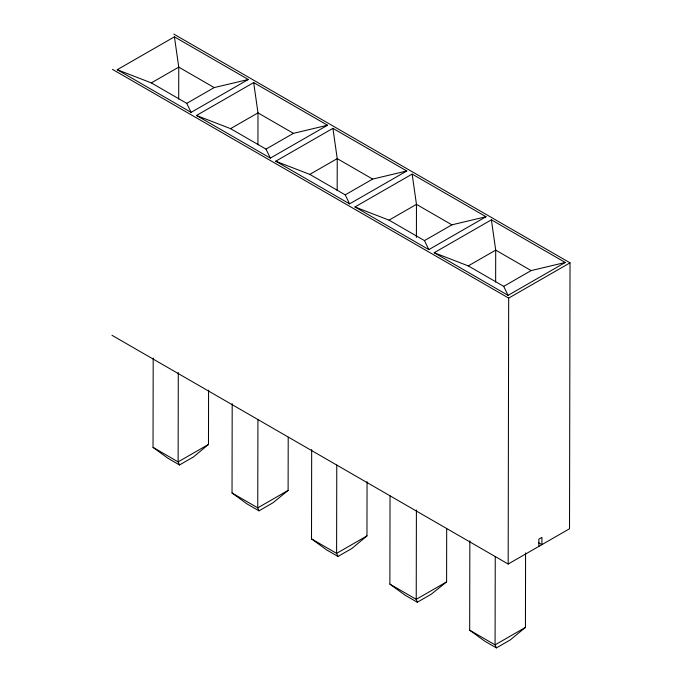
<?xml version="1.0" encoding="UTF-8"?>
<svg xmlns="http://www.w3.org/2000/svg" width="682" height="682" viewBox="0 0 682 682"><rect width="100%" height="100%" fill="white"/><g stroke="black" fill="none" stroke-linecap="round" stroke-linejoin="round"><path stroke-width="1.02" d="M208.581 390.172L208.479 444.425L193.5 456.923L179.519 464.954L167.968 458.287L153.032 447.383L153.194 358.033M178.292 372.525L178.13 461.876L179.519 464.954M178.693 99.086L178.752 67.126L174.43 36.845L117.244 69.717L191.113 112.368L248.299 79.496L174.43 36.845M288.213 437.213L288.111 490.401L272.962 502.796L258.981 510.835L247.14 503.989L232.033 492.992L232.195 403.642M257.932 144.831L257.992 112.88L253.67 82.59L196.484 115.471L270.353 158.113L327.539 125.241L253.67 82.59M257.924 419.558L257.753 507.851L258.981 510.835M367.061 481.671L366.959 535.916L351.98 548.413L337.999 556.452L326.448 549.777L311.512 538.882L311.674 449.532M337.172 190.585L337.232 158.625L332.91 128.344L275.716 161.216L349.593 203.867L406.779 170.986L332.91 128.344M336.772 465.081L336.601 553.366L337.999 556.452M446.693 528.712L446.591 581.891L431.271 594.192L417.29 602.232L405.151 595.224L389.874 584.124L390.036 495.84M416.404 237.396L416.463 204.37L412.15 174.089L354.955 206.961L428.825 249.612L486.019 216.74L412.15 174.089M416.404 509.991L416.233 599.342L417.29 602.232M525.575 552.957L525.438 627.414L510.375 639.861L496.394 647.9L484.697 641.148L469.676 630.194L469.838 540.843M495.644 282.075L495.703 250.123L491.39 219.834L434.195 252.715L508.064 295.357L565.259 262.485L491.39 219.834M495.251 556.58L495.081 644.865L496.394 647.9M508.175 564.031L508.67 298.102L570.024 262.843L569.521 528.772L508.175 564.031L111.976 335.288M538.848 546.401L538.865 539.121L541.934 537.356L541.917 544.637L538.746 542.804M117.244 69.717L151.319 82.897L178.752 67.126L214.182 87.586L248.299 79.496M151.319 82.897L186.749 103.357L214.182 87.586M196.484 115.471L230.55 128.651L257.992 112.88L293.422 133.34L327.539 125.241M230.55 128.651L265.989 149.111L293.422 133.34M275.716 161.216L309.79 174.396L337.232 158.625L372.662 179.085L406.779 170.986M309.79 174.396L345.228 194.856L372.662 179.085M354.955 206.961L389.03 220.141L416.463 204.37L451.902 224.83L486.019 216.74M389.03 220.141L424.468 240.601L451.902 224.83M434.195 252.715L468.27 265.895L495.703 250.123L531.142 270.584L565.259 262.485M208.479 444.425L178.13 461.876L153.032 447.383M468.27 265.895L503.708 286.355L531.142 270.584M288.111 490.401L257.753 507.851L232.033 492.992M366.959 535.916L336.601 553.366L311.512 538.882M446.591 581.891L416.233 599.342L389.874 584.124M525.438 627.414L495.081 644.865L469.676 630.194M173.825 34.1L570.024 262.843M112.479 69.368L508.67 298.102M503.708 286.355L508.064 295.357M424.468 240.601L428.825 249.612M345.228 194.856L349.593 203.867M265.989 149.111L270.353 158.113M186.749 103.357L191.113 112.368"/></g></svg>
